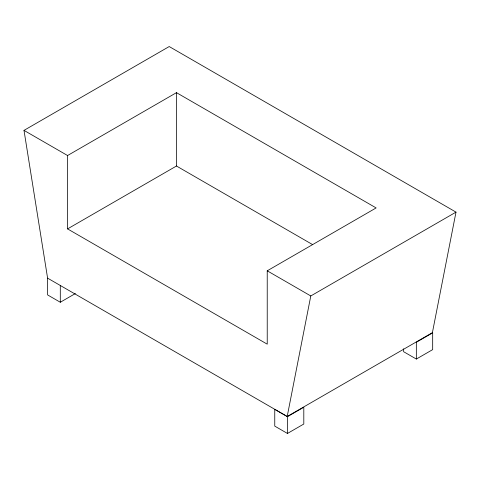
<?xml version="1.0" encoding="UTF-8"?>
<svg xmlns="http://www.w3.org/2000/svg" width="480" height="480" viewBox="0 0 480 480"><rect width="100%" height="100%" fill="white"/><g stroke="black" fill="none" stroke-linecap="round" stroke-linejoin="round"><path stroke-width="0.72" d="M47.598 278.148L287.196 416.478L310.788 295.962L456 212.124L169.212 46.548L24 130.38L47.598 278.148L47.598 294.912L60.3 302.25L75.384 293.544M456 212.124L432.402 332.64L287.196 416.478M67.566 155.532L176.472 92.658L376.134 207.93L267.228 270.81L267.228 344.166L67.566 228.894L67.566 155.532L24 130.38M67.566 228.894L176.472 166.014L312.606 244.608M287.466 416.688L303.804 407.256L303.804 424.02L287.466 433.452L274.758 426.12L274.758 409.35L287.466 416.688L287.466 433.452M416.34 359.052L432.678 349.62L432.678 332.85L416.34 342.282L416.34 359.052L403.632 351.714L403.632 348.798M267.228 270.81L310.788 295.962M176.472 92.658L176.472 166.014M60.3 285.48L60.3 302.25"/></g></svg>
